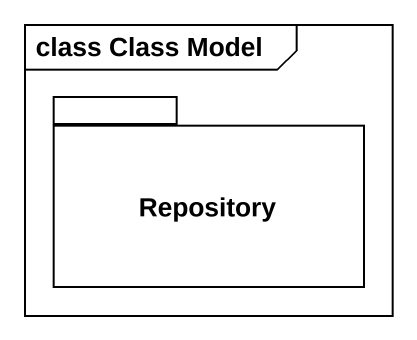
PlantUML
@startuml
mainframe class Class Model
package Repository {
}
@enduml
